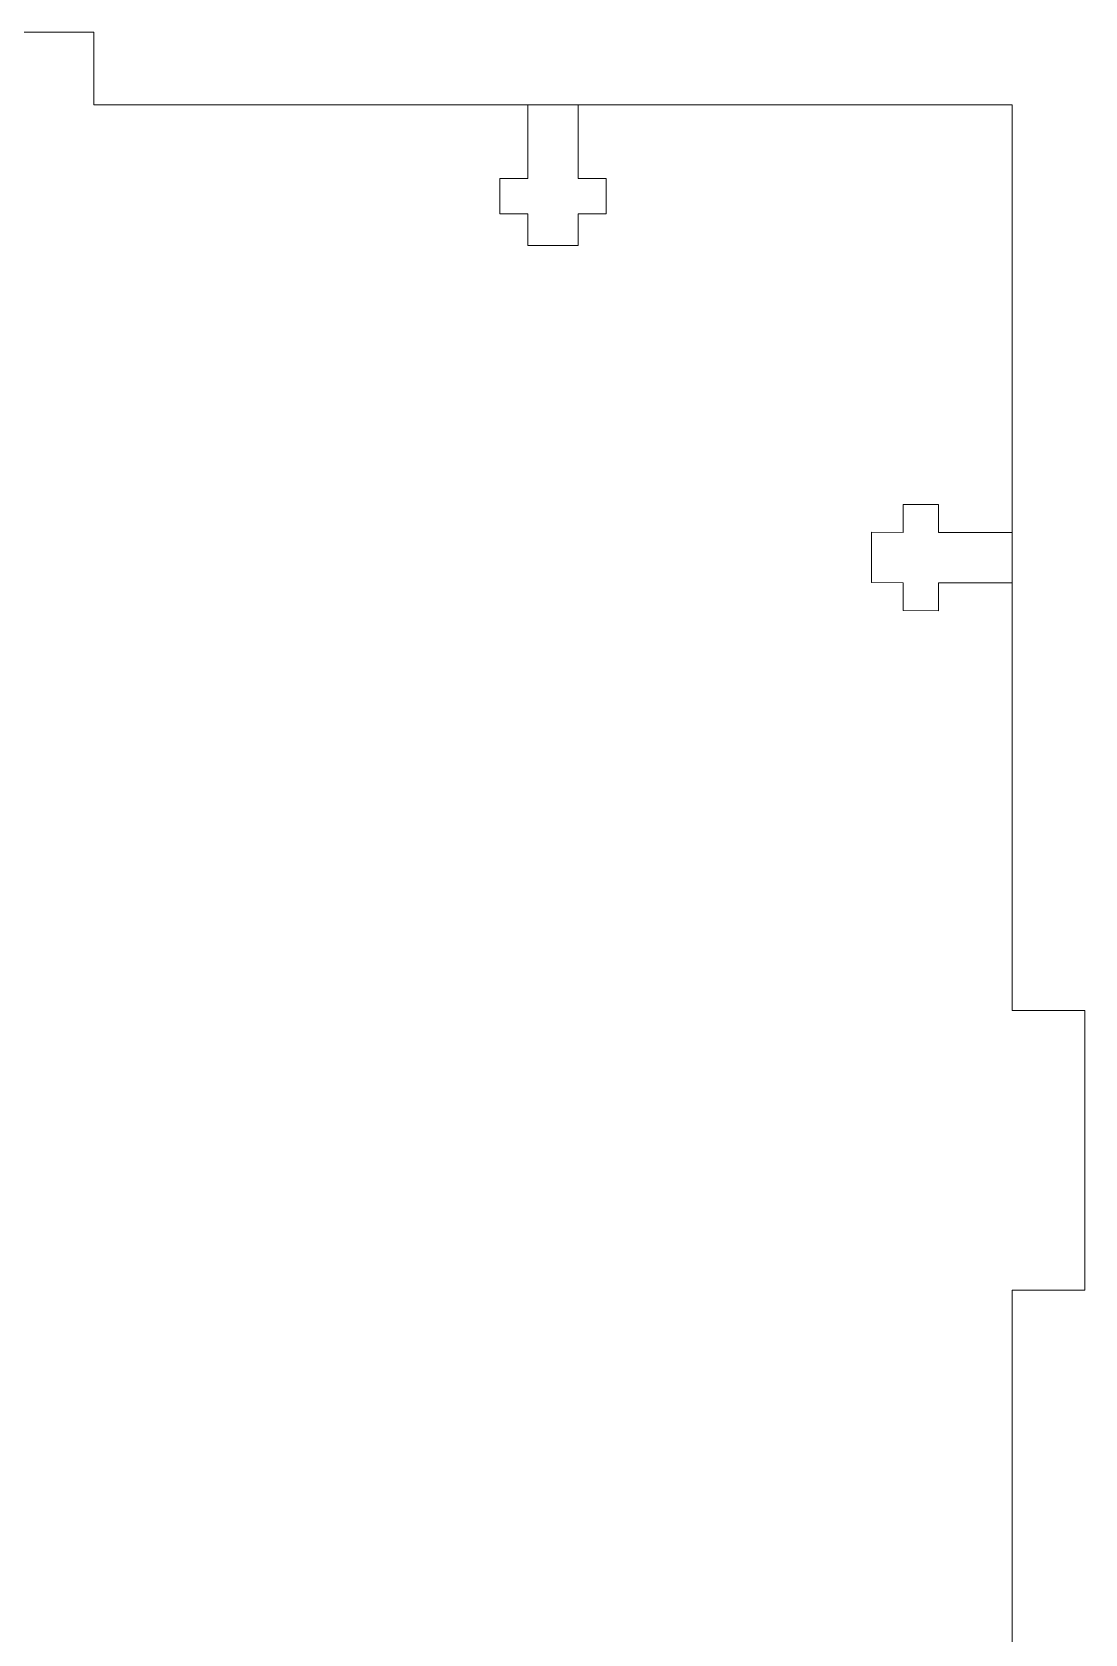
# Model space of a CAD drawing. Header units: inches. Extents: x 5.7 to 37.7, y 3.3 to 21.3.
# Drawn here: x 30.823 to 32.706, y 14.894 to 17.759 of the extents above; entities that cross this region are included whole.
import ezdxf

# ---------------------------------------------------------------- set-up
doc = ezdxf.new("R2010")
doc.units = ezdxf.units.IN
doc.header["$MEASUREMENT"] = 0
doc.layers.add('LASER MAGENTA', color=6, linetype='Continuous', lineweight=0, true_color=0xff00ff)

msp = doc.modelspace()

# ---------------------------------------------------------------- linework, layer by layer
at = {"layer": 'LASER MAGENTA'}
for p, q in [((30.4339, 17.7586), (30.9339, 17.7586)), ((30.9339, 17.7586), (30.9339, 17.6286)), ((32.5759, 17.6286), (30.9339, 17.6286)), ((31.7999, 17.6286), (31.7099, 17.6286)), ((32.5759, 16.0086), (32.5759, 17.6286)), ((32.5759, 16.7736), (32.5759, 16.8636)), ((32.5759, 16.0086), (32.7059, 16.0086)), ((32.7059, 16.0086), (32.7059, 15.5086)), ((32.5759, 13.8886), (32.5759, 15.5086)), ((32.7059, 15.5086), (32.5759, 15.5086))]:
    msp.add_line(p, q, dxfattribs=at)
at = {"layer": 'LASER MAGENTA', "linetype": 'Continuous'}
for p, q in [((31.7099, 17.6286), (31.7099, 17.4966)), ((31.7999, 17.4966), (31.7999, 17.6286)), ((31.6599, 17.4966), (31.6599, 17.4336)), ((31.7099, 17.4966), (31.6599, 17.4966)), ((31.8499, 17.4966), (31.7999, 17.4966)), ((31.8499, 17.4336), (31.8499, 17.4966)), ((31.6599, 17.4336), (31.7099, 17.4336)), ((31.7099, 17.4336), (31.7099, 17.3766)), ((31.7999, 17.4336), (31.8499, 17.4336)), ((31.7999, 17.3766), (31.7999, 17.4336)), ((31.7099, 17.3766), (31.7999, 17.3766)), ((32.444, 16.9137), (32.381, 16.9138)), ((32.381, 16.9138), (32.381, 16.8638)), ((32.444, 16.8637), (32.444, 16.9137)), ((32.324, 16.8639), (32.3239, 16.7739)), ((32.381, 16.8638), (32.324, 16.8639)), ((32.576, 16.8636), (32.444, 16.8637)), ((32.3239, 16.7739), (32.3809, 16.7738)), ((32.3809, 16.7738), (32.3808, 16.7238)), ((32.4438, 16.7237), (32.4439, 16.7737)), ((32.4439, 16.7737), (32.5759, 16.7736)), ((32.3808, 16.7238), (32.4438, 16.7237))]:
    msp.add_line(p, q, dxfattribs=at)

doc.saveas('drawing.dxf')
